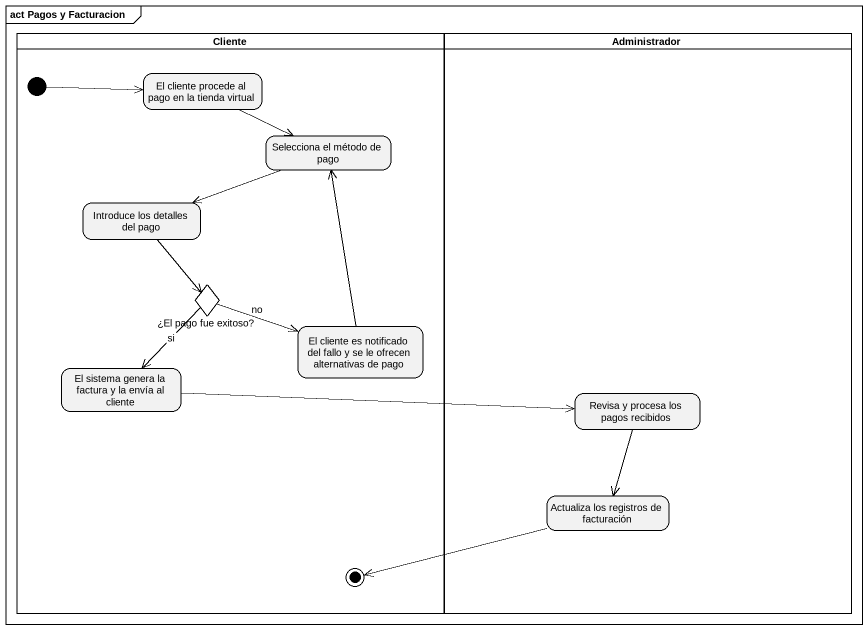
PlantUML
@startuml
mainframe act Pagos y Facturacion
hide empty description
state Cliente <<partition>> {
  state "El cliente procede al pago en la tienda virtual" as El_cliente_procede_al_pago
  state "Selecciona el método de pago" as Selecciona_el_método_de_pago
  state "Introduce los detalles del pago" as Introduce_los_detalles_del
  state "¿El pago fue exitoso?" as El_pago_fue_exitoso <<choice>>
  state "El cliente es notificado del fallo y se le ofrecen alternativas de pago" as El_cliente_es_notificado
  state "El sistema genera la factura y la envía al cliente" as El_sistema_genera_la
  state final1 <<end>>
  [*] -right-> El_cliente_procede_al_pago
}
state Administrador <<partition>> {
  state "Revisa y procesa los pagos recibidos" as Revisa_y_procesa_los_pagos
  state "Actualiza los registros de facturación" as Actualiza_los_registros_de
}
El_cliente_procede_al_pago -right-> Selecciona_el_método_de_pago
Selecciona_el_método_de_pago -left-> Introduce_los_detalles_del
Introduce_los_detalles_del --> El_pago_fue_exitoso
El_pago_fue_exitoso -right-> El_cliente_es_notificado : no
El_pago_fue_exitoso --> El_sistema_genera_la : si
El_cliente_es_notificado -up-> Selecciona_el_método_de_pago
El_sistema_genera_la -right-> Revisa_y_procesa_los_pagos
Revisa_y_procesa_los_pagos --> Actualiza_los_registros_de
Actualiza_los_registros_de -left-> final1
@enduml
